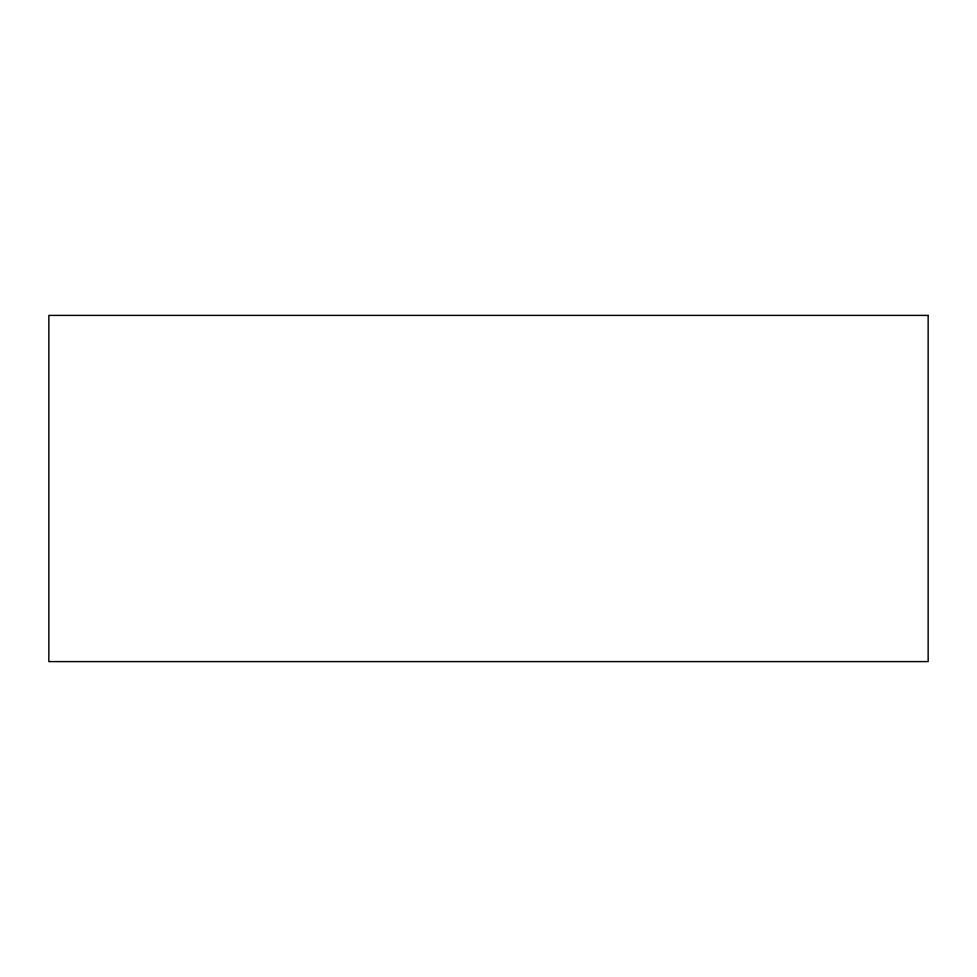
<?xml version="1.0" encoding="UTF-8"?>
<svg xmlns="http://www.w3.org/2000/svg" width="977" height="977" viewBox="0 0 977 977"><rect width="100%" height="100%" fill="white"/><g stroke="black" fill="none" stroke-linecap="round" stroke-linejoin="round"><path stroke-width="1.47" d="M928.15 315.4L48.85 315.4L48.85 661.6L928.15 661.6L928.15 315.4"/></g></svg>
